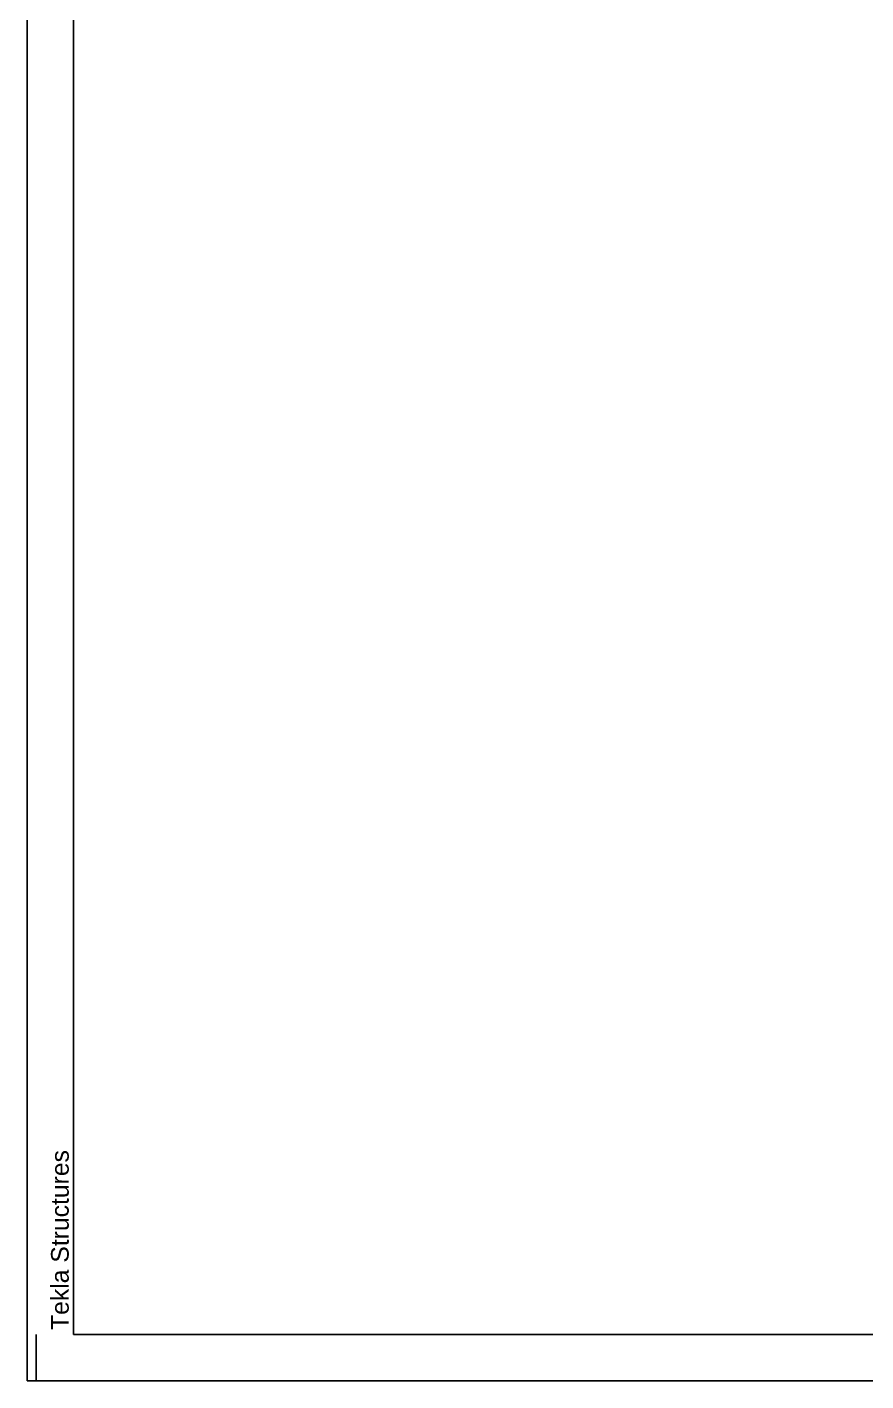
# Model space of a CAD drawing. Header units: millimetres. Extents: x -90 to 751, y -346 to 248.
# Drawn here: x -90.3 to 0.3, y -346.2 to -200.1 of the extents above; entities that cross this region are included whole.
import ezdxf

# ---------------------------------------------------------------- set-up
doc = ezdxf.new("R2010")
doc.units = ezdxf.units.MM
doc.styles.add('Arial', font='ARIAL.TTF', dxfattribs={"height": 0.2})

# ---------------------------------------------------------------- blocks, each defined once
blk = doc.blocks.new('Unknown-389633021-1131')
at = {"color": 5, "linetype": 'Continuous'}
for p, q in [((-90.26, 247.77), (-90.26, -346.23)), ((-85.26, 242.77), (-85.26, -341.23)), ((-89.26, -346.23), (-89.26, -341.23)), ((-85.26, -341.23), (745.74, -341.23)), ((-90.26, -346.23), (750.74, -346.23))]:
    blk.add_line(p, q, dxfattribs=at)
at = {"color": 174, "linetype": 'Continuous', "style": 'Arial'}
blk.add_text('Tekla Structures', height=1.9102, rotation=90, dxfattribs=at).set_placement((-85.76, -340.73))

msp = doc.modelspace()

# ---------------------------------------------------------------- block references
msp.add_blockref('Unknown-389633021-1131', (0, 0))

doc.saveas('drawing.dxf')
